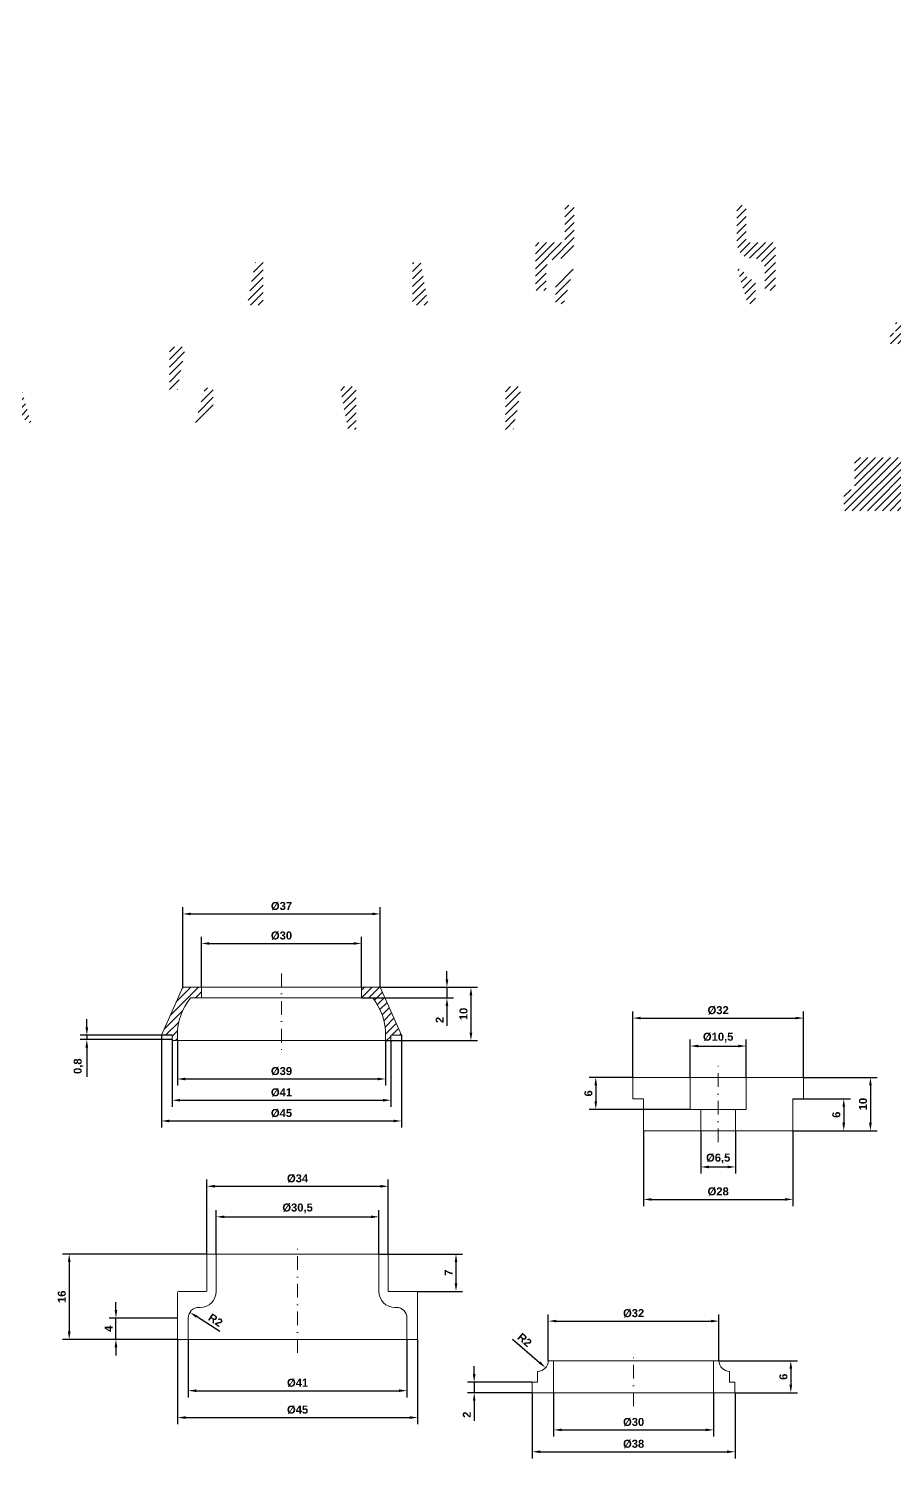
# Model space of a CAD drawing. Header units: millimetres. Extents: x 600 to 2314, y 309 to 897.
# Drawn here: x 799.3 to 961.6, y 598.6 to 866.7 of the extents above; entities that cross this region are included whole.
import ezdxf

# ---------------------------------------------------------------- set-up
doc = ezdxf.new("R2010")
doc.units = ezdxf.units.MM
doc.linetypes.add('TRAZO_Y_PUNTO', pattern=[25.4, 12.7, -6.35, 0, -6.35])
for name, color, linetype, lineweight in [('01_Contornos', 7, 'Continuous', 20), ('03_Ejes', 1, 'TRAZO_Y_PUNTO', 18), ('04_Cotas', 3, 'Continuous', 18), ('sombreado', 1, 'Continuous', 18)]:
    doc.layers.add(name, color=color, linetype=linetype, lineweight=lineweight)
doc.styles.add('EstiloCota', font='arialbd.ttf', dxfattribs={"height": 1.5})
doc.dimstyles.new('CotasUNE', dxfattribs={"dimtxt": 1.5, "dimasz": 1.5, "dimexe": 1.25, "dimexo": 0, "dimtad": 1, "dimtxsty": 'EstiloCota', "dimcen": 2.5, "dimclrd": 256, "dimclrt": 256, "dimadec": 0, "dimazin": 0, "dimtfac": 1, "dimtmove": 0, "dimatfit": 3, "dimfxl": 1, "dimarcsym": 0})
doc.dimstyles.new('diam) de CotasUNE', dxfattribs={"dimtxt": 1.5, "dimasz": 1.5, "dimexe": 1.25, "dimexo": 0, "dimtad": 1, "dimtxsty": 'EstiloCota', "dimcen": 2.5, "dimclrd": 256, "dimclrt": 256, "dimadec": 0, "dimazin": 0, "dimtfac": 1, "dimtmove": 0, "dimatfit": 3, "dimfxl": 1, "dimarcsym": 0})

# ---------------------------------------------------------------- blocks, each defined once
blk = doc.blocks.new('*D2')
at = {"layer": '04_Cotas', "color": 0, "lineweight": -2, "ltscale": 0.2, "transparency": 16777216}
for p, q in [((923.33, 670.04), (923.33, 677.17)), ((933.83, 670.04), (933.83, 677.17))]:
    blk.add_line(p, q, dxfattribs=at)
at = {"layer": '04_Cotas', "lineweight": -2, "ltscale": 0.2, "transparency": 16777216}
blk.add_line((924.83, 675.92), (932.33, 675.92), dxfattribs=at)
at = {"layer": '04_Cotas', "ltscale": 0.2, "transparency": 16777216}
for points in [[(924.83, 676.17), (924.83, 675.67), (923.33, 675.92)], [(932.33, 676.17), (932.33, 675.67), (933.83, 675.92)]]:
    blk.add_solid(points, dxfattribs=at)
at = {"layer": 'Defpoints', "color": 0, "ltscale": 0.2}
for p in [(933.83, 675.92), (923.33, 670.04), (933.83, 670.04)]:
    blk.add_point(p, dxfattribs=at)
at = {"layer": '04_Cotas', "ltscale": 0.2, "transparency": 16777216, "insert": (928.58, 677.5), "char_height": 1.5, "attachment_point": 5, "style": 'EstiloCota'}
blk.add_mtext('%%c10,5', dxfattribs=at)
blk = doc.blocks.new('*D3')
at = {"layer": '04_Cotas', "color": 0, "lineweight": -2, "ltscale": 0.2, "transparency": 16777216}
for p, q in [((912.58, 670.04), (912.58, 682.41)), ((944.58, 670.04), (944.58, 682.41))]:
    blk.add_line(p, q, dxfattribs=at)
at = {"layer": '04_Cotas', "lineweight": -2, "ltscale": 0.2, "transparency": 16777216}
blk.add_line((914.08, 681.16), (943.08, 681.16), dxfattribs=at)
at = {"layer": '04_Cotas', "ltscale": 0.2, "transparency": 16777216}
for points in [[(914.08, 681.41), (914.08, 680.91), (912.58, 681.16)], [(943.08, 681.41), (943.08, 680.91), (944.58, 681.16)]]:
    blk.add_solid(points, dxfattribs=at)
at = {"layer": 'Defpoints', "color": 0, "ltscale": 0.2}
for p in [(944.58, 681.16), (912.58, 670.04), (944.58, 670.04)]:
    blk.add_point(p, dxfattribs=at)
at = {"layer": '04_Cotas', "ltscale": 0.2, "transparency": 16777216, "insert": (928.58, 682.61), "char_height": 1.5, "attachment_point": 5, "style": 'EstiloCota'}
blk.add_mtext('%%c32', dxfattribs=at)
blk = doc.blocks.new('*D4')
at = {"layer": '04_Cotas', "color": 0, "lineweight": -2, "ltscale": 0.2, "transparency": 16777216}
for p, q in [((925.33, 660.04), (925.33, 652)), ((931.83, 660.04), (931.83, 652))]:
    blk.add_line(p, q, dxfattribs=at)
at = {"layer": '04_Cotas', "lineweight": -2, "ltscale": 0.2, "transparency": 16777216}
blk.add_line((926.83, 653.25), (930.33, 653.25), dxfattribs=at)
at = {"layer": '04_Cotas', "ltscale": 0.2, "transparency": 16777216}
for points in [[(926.83, 653.5), (926.83, 653), (925.33, 653.25)], [(930.33, 653.5), (930.33, 653), (931.83, 653.25)]]:
    blk.add_solid(points, dxfattribs=at)
at = {"layer": 'Defpoints', "color": 0, "ltscale": 0.2}
for p in [(925.33, 660.04), (931.83, 660.04), (931.83, 653.25)]:
    blk.add_point(p, dxfattribs=at)
at = {"layer": '04_Cotas', "ltscale": 0.2, "transparency": 16777216, "insert": (928.58, 654.83), "char_height": 1.5, "attachment_point": 5, "style": 'EstiloCota'}
blk.add_mtext('%%c6,5', dxfattribs=at)
blk = doc.blocks.new('*D5')
at = {"layer": '04_Cotas', "color": 0, "lineweight": -2, "ltscale": 0.2, "transparency": 16777216}
for p, q in [((914.58, 660.04), (914.58, 645.92)), ((942.58, 660.04), (942.58, 645.92))]:
    blk.add_line(p, q, dxfattribs=at)
at = {"layer": '04_Cotas', "lineweight": -2, "ltscale": 0.2, "transparency": 16777216}
blk.add_line((916.08, 647.17), (941.08, 647.17), dxfattribs=at)
at = {"layer": '04_Cotas', "ltscale": 0.2, "transparency": 16777216}
for points in [[(916.08, 647.42), (916.08, 646.92), (914.58, 647.17)], [(941.08, 647.42), (941.08, 646.92), (942.58, 647.17)]]:
    blk.add_solid(points, dxfattribs=at)
at = {"layer": 'Defpoints', "color": 0, "ltscale": 0.2}
for p in [(914.58, 660.04), (942.58, 660.04), (942.58, 647.17)]:
    blk.add_point(p, dxfattribs=at)
at = {"layer": '04_Cotas', "ltscale": 0.2, "transparency": 16777216, "insert": (928.58, 648.63), "char_height": 1.5, "attachment_point": 5, "style": 'EstiloCota'}
blk.add_mtext('%%c28', dxfattribs=at)
blk = doc.blocks.new('*D6')
at = {"layer": '04_Cotas', "color": 0, "lineweight": -2, "ltscale": 0.2, "transparency": 16777216}
for p, q in [((944.58, 670.04), (958.36, 670.04)), ((942.58, 660.04), (958.36, 660.04))]:
    blk.add_line(p, q, dxfattribs=at)
at = {"layer": '04_Cotas', "lineweight": -2, "ltscale": 0.2, "transparency": 16777216}
blk.add_line((957.11, 668.54), (957.11, 661.54), dxfattribs=at)
at = {"layer": '04_Cotas', "ltscale": 0.2, "transparency": 16777216}
for points in [[(956.86, 668.54), (957.36, 668.54), (957.11, 670.04)], [(956.86, 661.54), (957.36, 661.54), (957.11, 660.04)]]:
    blk.add_solid(points, dxfattribs=at)
at = {"layer": 'Defpoints', "color": 0, "ltscale": 0.2}
for p in [(944.58, 670.04), (942.58, 660.04), (957.11, 660.04)]:
    blk.add_point(p, dxfattribs=at)
at = {"layer": '04_Cotas', "ltscale": 0.2, "transparency": 16777216, "insert": (955.72, 665.04), "char_height": 1.5, "attachment_point": 5, "rotation": 90, "style": 'EstiloCota'}
blk.add_mtext('10', dxfattribs=at)
blk = doc.blocks.new('*D7')
at = {"layer": '04_Cotas', "color": 0, "lineweight": -2, "ltscale": 0.2, "transparency": 16777216}
for p, q in [((942.58, 666.04), (953.36, 666.04)), ((942.58, 660.04), (953.36, 660.04))]:
    blk.add_line(p, q, dxfattribs=at)
at = {"layer": '04_Cotas', "lineweight": -2, "ltscale": 0.2, "transparency": 16777216}
blk.add_line((952.11, 664.54), (952.11, 661.54), dxfattribs=at)
at = {"layer": '04_Cotas', "ltscale": 0.2, "transparency": 16777216}
for points in [[(951.86, 664.54), (952.36, 664.54), (952.11, 666.04)], [(951.86, 661.54), (952.36, 661.54), (952.11, 660.04)]]:
    blk.add_solid(points, dxfattribs=at)
at = {"layer": 'Defpoints', "color": 0, "ltscale": 0.2}
for p in [(942.58, 666.04), (942.58, 660.04), (952.11, 660.04)]:
    blk.add_point(p, dxfattribs=at)
at = {"layer": '04_Cotas', "ltscale": 0.2, "transparency": 16777216, "insert": (950.72, 663.04), "char_height": 1.5, "attachment_point": 5, "rotation": 90, "style": 'EstiloCota'}
blk.add_mtext('6', dxfattribs=at)
blk = doc.blocks.new('*D8')
at = {"layer": '04_Cotas', "color": 0, "lineweight": -2, "ltscale": 0.2, "transparency": 16777216}
for p, q in [((912.58, 670.04), (904.39, 670.04)), ((923.33, 664.04), (904.39, 664.04))]:
    blk.add_line(p, q, dxfattribs=at)
at = {"layer": '04_Cotas', "lineweight": -2, "ltscale": 0.2, "transparency": 16777216}
blk.add_line((905.64, 668.54), (905.64, 665.54), dxfattribs=at)
at = {"layer": '04_Cotas', "ltscale": 0.2, "transparency": 16777216}
for points in [[(905.39, 668.54), (905.89, 668.54), (905.64, 670.04)], [(905.39, 665.54), (905.89, 665.54), (905.64, 664.04)]]:
    blk.add_solid(points, dxfattribs=at)
at = {"layer": 'Defpoints', "color": 0, "ltscale": 0.2}
for p in [(912.58, 670.04), (905.64, 664.04), (923.33, 664.04)]:
    blk.add_point(p, dxfattribs=at)
at = {"layer": '04_Cotas', "ltscale": 0.2, "transparency": 16777216, "insert": (904.25, 667.04), "char_height": 1.5, "attachment_point": 5, "rotation": 90, "style": 'EstiloCota'}
blk.add_mtext('6', dxfattribs=at)
blk = doc.blocks.new('*D9')
at = {"layer": '04_Cotas', "color": 0, "lineweight": -2, "ltscale": 0.2, "transparency": 16777216}
for p, q in [((893.73, 610.92), (893.73, 598.61)), ((931.73, 610.92), (931.73, 598.61))]:
    blk.add_line(p, q, dxfattribs=at)
at = {"layer": '04_Cotas', "lineweight": -2, "ltscale": 0.2, "transparency": 16777216}
blk.add_line((895.23, 599.86), (930.23, 599.86), dxfattribs=at)
at = {"layer": '04_Cotas', "ltscale": 0.2, "transparency": 16777216}
for points in [[(895.23, 600.11), (895.23, 599.61), (893.73, 599.86)], [(930.23, 600.11), (930.23, 599.61), (931.73, 599.86)]]:
    blk.add_solid(points, dxfattribs=at)
at = {"layer": 'Defpoints', "color": 0, "ltscale": 0.2}
for p in [(893.73, 610.92), (931.73, 610.92), (931.73, 599.86)]:
    blk.add_point(p, dxfattribs=at)
at = {"layer": '04_Cotas', "ltscale": 0.2, "transparency": 16777216, "insert": (912.73, 601.32), "char_height": 1.5, "attachment_point": 5, "style": 'EstiloCota'}
blk.add_mtext('%%c38', dxfattribs=at)
blk = doc.blocks.new('*D10')
at = {"layer": '04_Cotas', "color": 0, "lineweight": -2, "ltscale": 0.2, "transparency": 16777216}
for p, q in [((897.73, 610.92), (897.73, 602.71)), ((927.73, 610.92), (927.73, 602.71))]:
    blk.add_line(p, q, dxfattribs=at)
at = {"layer": '04_Cotas', "lineweight": -2, "ltscale": 0.2, "transparency": 16777216}
blk.add_line((899.23, 603.96), (926.23, 603.96), dxfattribs=at)
at = {"layer": '04_Cotas', "ltscale": 0.2, "transparency": 16777216}
for points in [[(899.23, 604.21), (899.23, 603.71), (897.73, 603.96)], [(926.23, 604.21), (926.23, 603.71), (927.73, 603.96)]]:
    blk.add_solid(points, dxfattribs=at)
at = {"layer": 'Defpoints', "color": 0, "ltscale": 0.2}
for p in [(897.73, 610.92), (927.73, 610.92), (927.73, 603.96)]:
    blk.add_point(p, dxfattribs=at)
at = {"layer": '04_Cotas', "ltscale": 0.2, "transparency": 16777216, "insert": (912.73, 605.41), "char_height": 1.5, "attachment_point": 5, "style": 'EstiloCota'}
blk.add_mtext('%%c30', dxfattribs=at)
blk = doc.blocks.new('*D11')
at = {"layer": '04_Cotas', "color": 0, "lineweight": -2, "ltscale": 0.2, "transparency": 16777216}
for p, q in [((896.73, 616.92), (896.73, 625.6)), ((928.73, 616.92), (928.73, 625.6))]:
    blk.add_line(p, q, dxfattribs=at)
at = {"layer": '04_Cotas', "lineweight": -2, "ltscale": 0.2, "transparency": 16777216}
blk.add_line((898.23, 624.35), (927.23, 624.35), dxfattribs=at)
at = {"layer": '04_Cotas', "ltscale": 0.2, "transparency": 16777216}
for points in [[(898.23, 624.6), (898.23, 624.1), (896.73, 624.35)], [(927.23, 624.6), (927.23, 624.1), (928.73, 624.35)]]:
    blk.add_solid(points, dxfattribs=at)
at = {"layer": 'Defpoints', "color": 0, "ltscale": 0.2}
for p in [(928.73, 624.35), (896.73, 616.92), (928.73, 616.92)]:
    blk.add_point(p, dxfattribs=at)
at = {"layer": '04_Cotas', "ltscale": 0.2, "transparency": 16777216, "insert": (912.73, 625.81), "char_height": 1.5, "attachment_point": 5, "style": 'EstiloCota'}
blk.add_mtext('%%c32', dxfattribs=at)
blk = doc.blocks.new('*D12')
at = {"layer": '04_Cotas', "color": 0, "lineweight": -2, "ltscale": 0.2, "transparency": 16777216}
for p, q in [((928.73, 616.92), (943.44, 616.92)), ((931.73, 610.92), (943.44, 610.92))]:
    blk.add_line(p, q, dxfattribs=at)
at = {"layer": '04_Cotas', "lineweight": -2, "ltscale": 0.2, "transparency": 16777216}
blk.add_line((942.19, 615.42), (942.19, 612.42), dxfattribs=at)
at = {"layer": '04_Cotas', "ltscale": 0.2, "transparency": 16777216}
for points in [[(941.94, 615.42), (942.44, 615.42), (942.19, 616.92)], [(941.94, 612.42), (942.44, 612.42), (942.19, 610.92)]]:
    blk.add_solid(points, dxfattribs=at)
at = {"layer": 'Defpoints', "color": 0, "ltscale": 0.2}
for p in [(928.73, 616.92), (931.73, 610.92), (942.19, 610.92)]:
    blk.add_point(p, dxfattribs=at)
at = {"layer": '04_Cotas', "ltscale": 0.2, "transparency": 16777216, "insert": (940.8, 613.92), "char_height": 1.5, "attachment_point": 5, "rotation": 90, "style": 'EstiloCota'}
blk.add_mtext('6', dxfattribs=at)
blk = doc.blocks.new('*D13')
at = {"layer": '04_Cotas', "lineweight": -2, "ltscale": 0.2, "transparency": 16777216}
for p, q in [((882.85, 614.42), (882.85, 615.92)), ((882.85, 612.92), (882.85, 610.92)), ((882.85, 609.42), (882.85, 605.67))]:
    blk.add_line(p, q, dxfattribs=at)
at = {"layer": '04_Cotas', "color": 0, "lineweight": -2, "ltscale": 0.2, "transparency": 16777216}
for p, q in [((893.73, 612.92), (881.6, 612.92)), ((893.73, 610.92), (881.6, 610.92))]:
    blk.add_line(p, q, dxfattribs=at)
at = {"layer": '04_Cotas', "ltscale": 0.2, "transparency": 16777216}
for points in [[(882.6, 614.42), (883.1, 614.42), (882.85, 612.92)], [(882.6, 609.42), (883.1, 609.42), (882.85, 610.92)]]:
    blk.add_solid(points, dxfattribs=at)
at = {"layer": 'Defpoints', "color": 0, "ltscale": 0.2}
for p in [(893.73, 612.92), (882.85, 610.92), (893.73, 610.92)]:
    blk.add_point(p, dxfattribs=at)
at = {"layer": '04_Cotas', "ltscale": 0.2, "transparency": 16777216, "insert": (881.47, 606.8), "char_height": 1.5, "attachment_point": 5, "rotation": 90, "style": 'EstiloCota'}
blk.add_mtext('2', dxfattribs=at)
blk = doc.blocks.new('*D14')
at = {"layer": '04_Cotas', "lineweight": -2, "ltscale": 0.2, "transparency": 16777216}
blk.add_line((890.03, 620.99), (895.1, 616.6), dxfattribs=at)
at = {"layer": '04_Cotas', "ltscale": 0.2, "transparency": 16777216}
blk.add_solid([(895.27, 616.79), (894.94, 616.41), (896.24, 615.62)], dxfattribs=at)
at = {"layer": 'Defpoints', "color": 0, "ltscale": 0.2}
for p in [(894.73, 616.92), (896.24, 615.62)]:
    blk.add_point(p, dxfattribs=at)
at = {"layer": '04_Cotas', "ltscale": 0.2, "transparency": 16777216, "insert": (892.32, 620.83), "char_height": 1.5, "attachment_point": 5, "rotation": 319.1125, "style": 'EstiloCota'}
blk.add_mtext('R2', dxfattribs=at)
blk = doc.blocks.new('*D15')
at = {"layer": '04_Cotas', "color": 0, "lineweight": -2, "ltscale": 0.2, "transparency": 16777216}
for p, q in [((828.24, 686.93), (828.24, 701.94)), ((865.24, 686.93), (865.24, 701.94))]:
    blk.add_line(p, q, dxfattribs=at)
at = {"layer": '04_Cotas', "lineweight": -2, "ltscale": 0.2, "transparency": 16777216}
blk.add_line((829.74, 700.69), (863.74, 700.69), dxfattribs=at)
at = {"layer": '04_Cotas', "ltscale": 0.2, "transparency": 16777216}
for points in [[(829.74, 700.94), (829.74, 700.44), (828.24, 700.69)], [(863.74, 700.94), (863.74, 700.44), (865.24, 700.69)]]:
    blk.add_solid(points, dxfattribs=at)
at = {"layer": 'Defpoints', "color": 0, "ltscale": 0.2}
for p in [(865.24, 700.69), (828.24, 686.93), (865.24, 686.93)]:
    blk.add_point(p, dxfattribs=at)
at = {"layer": '04_Cotas', "ltscale": 0.2, "transparency": 16777216, "insert": (846.74, 702.14), "char_height": 1.5, "attachment_point": 5, "style": 'EstiloCota'}
blk.add_mtext('%%c37', dxfattribs=at)
blk = doc.blocks.new('*D16')
at = {"layer": '04_Cotas', "color": 0, "lineweight": -2, "ltscale": 0.2, "transparency": 16777216}
for p, q in [((831.74, 686.93), (831.74, 696.4)), ((861.74, 686.93), (861.74, 696.4))]:
    blk.add_line(p, q, dxfattribs=at)
at = {"layer": '04_Cotas', "lineweight": -2, "ltscale": 0.2, "transparency": 16777216}
blk.add_line((833.24, 695.15), (860.24, 695.15), dxfattribs=at)
at = {"layer": '04_Cotas', "ltscale": 0.2, "transparency": 16777216}
for points in [[(833.24, 695.4), (833.24, 694.9), (831.74, 695.15)], [(860.24, 695.4), (860.24, 694.9), (861.74, 695.15)]]:
    blk.add_solid(points, dxfattribs=at)
at = {"layer": 'Defpoints', "color": 0, "ltscale": 0.2}
for p in [(861.74, 695.15), (831.74, 686.93), (861.74, 686.93)]:
    blk.add_point(p, dxfattribs=at)
at = {"layer": '04_Cotas', "ltscale": 0.2, "transparency": 16777216, "insert": (846.74, 696.61), "char_height": 1.5, "attachment_point": 5, "style": 'EstiloCota'}
blk.add_mtext('%%c30', dxfattribs=at)
blk = doc.blocks.new('*D17')
at = {"layer": '04_Cotas', "color": 0, "lineweight": -2, "ltscale": 0.2, "transparency": 16777216}
for p, q in [((824.24, 677.93), (824.24, 660.62)), ((869.24, 677.93), (869.24, 660.62))]:
    blk.add_line(p, q, dxfattribs=at)
at = {"layer": '04_Cotas', "lineweight": -2, "ltscale": 0.2, "transparency": 16777216}
blk.add_line((825.74, 661.87), (867.74, 661.87), dxfattribs=at)
at = {"layer": '04_Cotas', "ltscale": 0.2, "transparency": 16777216}
for points in [[(825.74, 662.12), (825.74, 661.62), (824.24, 661.87)], [(867.74, 662.12), (867.74, 661.62), (869.24, 661.87)]]:
    blk.add_solid(points, dxfattribs=at)
at = {"layer": 'Defpoints', "color": 0, "ltscale": 0.2}
for p in [(824.24, 677.93), (869.24, 677.93), (869.24, 661.87)]:
    blk.add_point(p, dxfattribs=at)
at = {"layer": '04_Cotas', "ltscale": 0.2, "transparency": 16777216, "insert": (846.74, 663.33), "char_height": 1.5, "attachment_point": 5, "style": 'EstiloCota'}
blk.add_mtext('%%c45', dxfattribs=at)
blk = doc.blocks.new('*D18')
at = {"layer": '04_Cotas', "color": 0, "lineweight": -2, "ltscale": 0.2, "transparency": 16777216}
for p, q in [((826.24, 677.13), (826.24, 664.51)), ((867.24, 676.93), (867.24, 664.51))]:
    blk.add_line(p, q, dxfattribs=at)
at = {"layer": '04_Cotas', "lineweight": -2, "ltscale": 0.2, "transparency": 16777216}
blk.add_line((827.74, 665.76), (865.74, 665.76), dxfattribs=at)
at = {"layer": '04_Cotas', "ltscale": 0.2, "transparency": 16777216}
for points in [[(827.74, 666.01), (827.74, 665.51), (826.24, 665.76)], [(865.74, 666.01), (865.74, 665.51), (867.24, 665.76)]]:
    blk.add_solid(points, dxfattribs=at)
at = {"layer": 'Defpoints', "color": 0, "ltscale": 0.2}
for p in [(826.24, 677.13), (867.24, 676.93), (867.24, 665.76)]:
    blk.add_point(p, dxfattribs=at)
at = {"layer": '04_Cotas', "ltscale": 0.2, "transparency": 16777216, "insert": (846.74, 667.21), "char_height": 1.5, "attachment_point": 5, "style": 'EstiloCota'}
blk.add_mtext('%%c41', dxfattribs=at)
blk = doc.blocks.new('*D19')
at = {"layer": '04_Cotas', "color": 0, "lineweight": -2, "ltscale": 0.2, "transparency": 16777216}
for p, q in [((827.24, 676.93), (827.24, 668.49)), ((866.24, 676.93), (866.24, 668.49))]:
    blk.add_line(p, q, dxfattribs=at)
at = {"layer": '04_Cotas', "lineweight": -2, "ltscale": 0.2, "transparency": 16777216}
blk.add_line((828.74, 669.74), (864.74, 669.74), dxfattribs=at)
at = {"layer": '04_Cotas', "ltscale": 0.2, "transparency": 16777216}
for points in [[(828.74, 669.99), (828.74, 669.49), (827.24, 669.74)], [(864.74, 669.99), (864.74, 669.49), (866.24, 669.74)]]:
    blk.add_solid(points, dxfattribs=at)
at = {"layer": 'Defpoints', "color": 0, "ltscale": 0.2}
for p in [(827.24, 676.93), (866.24, 676.93), (866.24, 669.74)]:
    blk.add_point(p, dxfattribs=at)
at = {"layer": '04_Cotas', "ltscale": 0.2, "transparency": 16777216, "insert": (846.74, 671.19), "char_height": 1.5, "attachment_point": 5, "style": 'EstiloCota'}
blk.add_mtext('%%c39', dxfattribs=at)
blk = doc.blocks.new('*D20')
at = {"layer": '04_Cotas', "color": 0, "lineweight": -2, "ltscale": 0.2, "transparency": 16777216}
for p, q in [((865.24, 686.93), (883.49, 686.93)), ((866.24, 676.93), (883.49, 676.93))]:
    blk.add_line(p, q, dxfattribs=at)
at = {"layer": '04_Cotas', "lineweight": -2, "ltscale": 0.2, "transparency": 16777216}
blk.add_line((882.24, 685.43), (882.24, 678.43), dxfattribs=at)
at = {"layer": '04_Cotas', "ltscale": 0.2, "transparency": 16777216}
for points in [[(881.99, 685.43), (882.49, 685.43), (882.24, 686.93)], [(881.99, 678.43), (882.49, 678.43), (882.24, 676.93)]]:
    blk.add_solid(points, dxfattribs=at)
at = {"layer": 'Defpoints', "color": 0, "ltscale": 0.2}
for p in [(865.24, 686.93), (866.24, 676.93), (882.24, 676.93)]:
    blk.add_point(p, dxfattribs=at)
at = {"layer": '04_Cotas', "ltscale": 0.2, "transparency": 16777216, "insert": (880.85, 681.93), "char_height": 1.5, "attachment_point": 5, "rotation": 90, "style": 'EstiloCota'}
blk.add_mtext('10', dxfattribs=at)
blk = doc.blocks.new('*D21')
at = {"layer": '04_Cotas', "lineweight": -2, "ltscale": 0.2, "transparency": 16777216}
for p, q in [((877.74, 688.43), (877.74, 689.93)), ((877.74, 686.93), (877.74, 684.93)), ((877.74, 683.43), (877.74, 679.68))]:
    blk.add_line(p, q, dxfattribs=at)
at = {"layer": '04_Cotas', "color": 0, "lineweight": -2, "ltscale": 0.2, "transparency": 16777216}
for p, q in [((865.24, 686.93), (878.99, 686.93)), ((861.74, 684.93), (878.99, 684.93))]:
    blk.add_line(p, q, dxfattribs=at)
at = {"layer": '04_Cotas', "ltscale": 0.2, "transparency": 16777216}
for points in [[(877.49, 688.43), (877.99, 688.43), (877.74, 686.93)], [(877.49, 683.43), (877.99, 683.43), (877.74, 684.93)]]:
    blk.add_solid(points, dxfattribs=at)
at = {"layer": 'Defpoints', "color": 0, "ltscale": 0.2}
for p in [(865.24, 686.93), (861.74, 684.93), (877.74, 684.93)]:
    blk.add_point(p, dxfattribs=at)
at = {"layer": '04_Cotas', "ltscale": 0.2, "transparency": 16777216, "insert": (876.37, 680.81), "char_height": 1.5, "attachment_point": 5, "rotation": 90, "style": 'EstiloCota'}
blk.add_mtext('2', dxfattribs=at)
blk = doc.blocks.new('*D22')
at = {"layer": '04_Cotas', "lineweight": -2, "ltscale": 0.2, "transparency": 16777216}
for p, q in [((810.25, 679.43), (810.25, 680.93)), ((810.25, 677.93), (810.25, 677.13)), ((810.25, 675.63), (810.25, 670.15))]:
    blk.add_line(p, q, dxfattribs=at)
at = {"layer": '04_Cotas', "color": 0, "lineweight": -2, "ltscale": 0.2, "transparency": 16777216}
for p, q in [((826.24, 677.93), (809, 677.93)), ((826.24, 677.13), (809, 677.13))]:
    blk.add_line(p, q, dxfattribs=at)
at = {"layer": '04_Cotas', "ltscale": 0.2, "transparency": 16777216}
for points in [[(810, 679.43), (810.5, 679.43), (810.25, 677.93)], [(810, 675.63), (810.5, 675.63), (810.25, 677.13)]]:
    blk.add_solid(points, dxfattribs=at)
at = {"layer": 'Defpoints', "color": 0, "ltscale": 0.2}
for p in [(810.25, 677.13), (826.24, 677.93), (826.24, 677.13)]:
    blk.add_point(p, dxfattribs=at)
at = {"layer": '04_Cotas', "ltscale": 0.2, "transparency": 16777216, "insert": (808.7, 672.14), "char_height": 1.5, "attachment_point": 5, "rotation": 90, "style": 'EstiloCota'}
blk.add_mtext('0,8', dxfattribs=at)
blk = doc.blocks.new('*D35')
at = {"layer": '04_Cotas', "color": 0, "lineweight": -2, "ltscale": 0.2, "transparency": 16777216}
for p, q in [((827.25, 620.92), (827.25, 605.02)), ((872.25, 620.92), (872.25, 605.02))]:
    blk.add_line(p, q, dxfattribs=at)
at = {"layer": '04_Cotas', "lineweight": -2, "ltscale": 0.2, "transparency": 16777216}
blk.add_line((828.75, 606.27), (870.75, 606.27), dxfattribs=at)
at = {"layer": '04_Cotas', "ltscale": 0.2, "transparency": 16777216}
for points in [[(828.75, 606.52), (828.75, 606.02), (827.25, 606.27)], [(870.75, 606.52), (870.75, 606.02), (872.25, 606.27)]]:
    blk.add_solid(points, dxfattribs=at)
at = {"layer": 'Defpoints', "color": 0, "ltscale": 0.2}
for p in [(827.25, 620.92), (872.25, 620.92), (872.25, 606.27)]:
    blk.add_point(p, dxfattribs=at)
at = {"layer": '04_Cotas', "ltscale": 0.2, "transparency": 16777216, "insert": (849.75, 607.72), "char_height": 1.5, "attachment_point": 5, "style": 'EstiloCota'}
blk.add_mtext('%%c45', dxfattribs=at)
blk = doc.blocks.new('*D36')
at = {"layer": '04_Cotas', "color": 0, "lineweight": -2, "ltscale": 0.2, "transparency": 16777216}
for p, q in [((829.25, 620.92), (829.25, 610.06)), ((870.25, 620.92), (870.25, 610.06))]:
    blk.add_line(p, q, dxfattribs=at)
at = {"layer": '04_Cotas', "lineweight": -2, "ltscale": 0.2, "transparency": 16777216}
blk.add_line((830.75, 611.31), (868.75, 611.31), dxfattribs=at)
at = {"layer": '04_Cotas', "ltscale": 0.2, "transparency": 16777216}
for points in [[(830.75, 611.56), (830.75, 611.06), (829.25, 611.31)], [(868.75, 611.56), (868.75, 611.06), (870.25, 611.31)]]:
    blk.add_solid(points, dxfattribs=at)
at = {"layer": 'Defpoints', "color": 0, "ltscale": 0.2}
for p in [(829.25, 620.92), (870.25, 620.92), (870.25, 611.31)]:
    blk.add_point(p, dxfattribs=at)
at = {"layer": '04_Cotas', "ltscale": 0.2, "transparency": 16777216, "insert": (849.75, 612.76), "char_height": 1.5, "attachment_point": 5, "style": 'EstiloCota'}
blk.add_mtext('%%c41', dxfattribs=at)
blk = doc.blocks.new('*D37')
at = {"layer": '04_Cotas', "color": 0, "lineweight": -2, "ltscale": 0.2, "transparency": 16777216}
for p, q in [((832.75, 636.92), (832.75, 650.88)), ((866.75, 636.92), (866.75, 650.88))]:
    blk.add_line(p, q, dxfattribs=at)
at = {"layer": '04_Cotas', "lineweight": -2, "ltscale": 0.2, "transparency": 16777216}
blk.add_line((834.25, 649.63), (865.25, 649.63), dxfattribs=at)
at = {"layer": '04_Cotas', "ltscale": 0.2, "transparency": 16777216}
for points in [[(834.25, 649.88), (834.25, 649.38), (832.75, 649.63)], [(865.25, 649.88), (865.25, 649.38), (866.75, 649.63)]]:
    blk.add_solid(points, dxfattribs=at)
at = {"layer": 'Defpoints', "color": 0, "ltscale": 0.2}
for p in [(866.75, 649.63), (832.75, 636.92), (866.75, 636.92)]:
    blk.add_point(p, dxfattribs=at)
at = {"layer": '04_Cotas', "ltscale": 0.2, "transparency": 16777216, "insert": (849.75, 651.08), "char_height": 1.5, "attachment_point": 5, "style": 'EstiloCota'}
blk.add_mtext('%%c34', dxfattribs=at)
blk = doc.blocks.new('*D38')
at = {"layer": '04_Cotas', "color": 0, "lineweight": -2, "ltscale": 0.2, "transparency": 16777216}
for p, q in [((834.5, 636.92), (834.5, 645.15)), ((865, 636.92), (865, 645.15))]:
    blk.add_line(p, q, dxfattribs=at)
at = {"layer": '04_Cotas', "lineweight": -2, "ltscale": 0.2, "transparency": 16777216}
blk.add_line((836, 643.9), (863.5, 643.9), dxfattribs=at)
at = {"layer": '04_Cotas', "ltscale": 0.2, "transparency": 16777216}
for points in [[(836, 644.15), (836, 643.65), (834.5, 643.9)], [(863.5, 644.15), (863.5, 643.65), (865, 643.9)]]:
    blk.add_solid(points, dxfattribs=at)
at = {"layer": 'Defpoints', "color": 0, "ltscale": 0.2}
for p in [(865, 643.9), (834.5, 636.92), (865, 636.92)]:
    blk.add_point(p, dxfattribs=at)
at = {"layer": '04_Cotas', "ltscale": 0.2, "transparency": 16777216, "insert": (849.75, 645.48), "char_height": 1.5, "attachment_point": 5, "style": 'EstiloCota'}
blk.add_mtext('%%c30,5', dxfattribs=at)
blk = doc.blocks.new('*D39')
at = {"layer": '04_Cotas', "color": 0, "lineweight": -2, "ltscale": 0.2, "transparency": 16777216}
for p, q in [((832.75, 636.92), (805.7, 636.92)), ((827.25, 620.92), (805.7, 620.92))]:
    blk.add_line(p, q, dxfattribs=at)
at = {"layer": '04_Cotas', "lineweight": -2, "ltscale": 0.2, "transparency": 16777216}
blk.add_line((806.95, 635.42), (806.95, 622.42), dxfattribs=at)
at = {"layer": '04_Cotas', "ltscale": 0.2, "transparency": 16777216}
for points in [[(806.7, 635.42), (807.2, 635.42), (806.95, 636.92)], [(806.7, 622.42), (807.2, 622.42), (806.95, 620.92)]]:
    blk.add_solid(points, dxfattribs=at)
at = {"layer": 'Defpoints', "color": 0, "ltscale": 0.2}
for p in [(832.75, 636.92), (806.95, 620.92), (827.25, 620.92)]:
    blk.add_point(p, dxfattribs=at)
at = {"layer": '04_Cotas', "ltscale": 0.2, "transparency": 16777216, "insert": (805.56, 628.92), "char_height": 1.5, "attachment_point": 5, "rotation": 90, "style": 'EstiloCota'}
blk.add_mtext('16', dxfattribs=at)
blk = doc.blocks.new('*D40')
at = {"layer": '04_Cotas', "lineweight": -2, "ltscale": 0.2, "transparency": 16777216}
blk.add_line((835.17, 622.38), (830.83, 625.19), dxfattribs=at)
at = {"layer": '04_Cotas', "ltscale": 0.2, "transparency": 16777216}
blk.add_solid([(830.96, 625.4), (830.69, 624.98), (829.57, 626)], dxfattribs=at)
at = {"layer": 'Defpoints', "color": 0, "ltscale": 0.2}
for p in [(829.57, 626), (831.25, 624.92)]:
    blk.add_point(p, dxfattribs=at)
at = {"layer": '04_Cotas', "ltscale": 0.2, "transparency": 16777216, "insert": (834.38, 624.54), "char_height": 1.5, "attachment_point": 5, "rotation": 327.1043, "style": 'EstiloCota'}
blk.add_mtext('R2', dxfattribs=at)
blk = doc.blocks.new('*D41')
at = {"layer": '04_Cotas', "lineweight": -2, "ltscale": 0.2, "transparency": 16777216}
for p, q in [((815.71, 626.42), (815.71, 627.92)), ((815.71, 620.92), (815.71, 624.92)), ((815.71, 619.42), (815.71, 617.92))]:
    blk.add_line(p, q, dxfattribs=at)
at = {"layer": '04_Cotas', "color": 0, "lineweight": -2, "ltscale": 0.2, "transparency": 16777216}
for p, q in [((827.25, 624.92), (814.46, 624.92)), ((827.25, 620.92), (814.46, 620.92))]:
    blk.add_line(p, q, dxfattribs=at)
at = {"layer": '04_Cotas', "ltscale": 0.2, "transparency": 16777216}
for points in [[(815.46, 626.42), (815.96, 626.42), (815.71, 624.92)], [(815.46, 619.42), (815.96, 619.42), (815.71, 620.92)]]:
    blk.add_solid(points, dxfattribs=at)
at = {"layer": 'Defpoints', "color": 0, "ltscale": 0.2}
for p in [(815.71, 624.92), (827.25, 624.92), (827.25, 620.92)]:
    blk.add_point(p, dxfattribs=at)
at = {"layer": '04_Cotas', "ltscale": 0.2, "transparency": 16777216, "insert": (814.34, 622.92), "char_height": 1.5, "attachment_point": 5, "rotation": 90, "style": 'EstiloCota'}
blk.add_mtext('4', dxfattribs=at)
blk = doc.blocks.new('*D42')
at = {"layer": '04_Cotas', "color": 0, "lineweight": -2, "ltscale": 0.2, "transparency": 16777216}
for p, q in [((865, 636.92), (880.69, 636.92)), ((872.25, 629.92), (880.69, 629.92))]:
    blk.add_line(p, q, dxfattribs=at)
at = {"layer": '04_Cotas', "lineweight": -2, "ltscale": 0.2, "transparency": 16777216}
blk.add_line((879.44, 635.42), (879.44, 631.42), dxfattribs=at)
at = {"layer": '04_Cotas', "ltscale": 0.2, "transparency": 16777216}
for points in [[(879.19, 635.42), (879.69, 635.42), (879.44, 636.92)], [(879.19, 631.42), (879.69, 631.42), (879.44, 629.92)]]:
    blk.add_solid(points, dxfattribs=at)
at = {"layer": 'Defpoints', "color": 0, "ltscale": 0.2}
for p in [(865, 636.92), (872.25, 629.92), (879.44, 629.92)]:
    blk.add_point(p, dxfattribs=at)
at = {"layer": '04_Cotas', "ltscale": 0.2, "transparency": 16777216, "insert": (878.07, 633.42), "char_height": 1.5, "attachment_point": 5, "rotation": 90, "style": 'EstiloCota'}
blk.add_mtext('7', dxfattribs=at)

msp = doc.modelspace()

# ---------------------------------------------------------------- hatches: boundary and pattern name
at = {"layer": 'sombreado', "ltscale": 0.2}
h = msp.add_hatch(dxfattribs=at)
h.set_pattern_fill('_USER', color=256, angle=45, pattern_type=0)
h.set_pattern_definition([(45, (67.0809, 196.6124), (-0.7071068, 0.7071068), [])])
h.paths.add_polyline_path([(990.409, 866.655), (979.659, 866.655), (979.659, 862.655), (981.659, 862.655), (981.659, 856.655), (992.409, 856.655), (992.409, 860.655), (990.409, 860.655)])
h.paths.add_polyline_path([(1009.659, 862.655), (1011.659, 862.655), (1011.659, 866.655), (1000.909, 866.655), (1000.909, 860.655), (998.909, 860.655), (998.909, 856.655), (1009.659, 856.655)])
h.paths.add_polyline_path([(964.806, 813.537), (963.806, 813.537, -0.4142136), (961.806, 811.537), (961.806, 809.537), (960.806, 809.537), (960.806, 807.537), (964.806, 807.537)])
h.paths.add_polyline_path([(997.806, 811.537, -0.4142136), (995.806, 813.537), (994.806, 813.537), (994.806, 807.537), (998.806, 807.537), (998.806, 809.537), (997.806, 809.537)])
h.paths.add_polyline_path([(901.579, 826.531), (901.579, 833.531), (899.829, 833.531), (899.829, 827.031), (899.829, 826.531), (894.329, 826.531), (894.329, 821.531), (894.329, 817.531), (896.329, 817.531), (896.329, 821.531, -0.4142136), (898.329, 823.531), (898.579, 823.531, 0.4142136)])
h.paths.add_polyline_path([(939.329, 826.531), (933.829, 826.531), (933.829, 827.031), (933.829, 833.531), (932.079, 833.531), (932.079, 826.531, 0.4142136), (935.079, 823.531), (935.329, 823.531, -0.4142136), (937.329, 821.531), (937.329, 817.531), (939.329, 817.531), (939.329, 821.531)])
h.paths.add_polyline_path([(1029.704, 827.877), (1028.204, 827.877), (1028.204, 823.877), (1028.954, 823.877), (1028.954, 823.314, -0.3419987), (1030.454, 821.377), (1031.579, 821.377)])
h.paths.add_polyline_path([(1065.704, 827.877), (1064.204, 827.877), (1062.329, 821.377), (1063.454, 821.377, -0.3419987), (1064.954, 823.314), (1064.954, 823.877), (1065.704, 823.877)])
h.paths.add_polyline_path([(1092.485, 828.121), (1089.485, 828.121), (1090.985, 820.121), (1092.485, 820.121)])
h.paths.add_polyline_path([(1123.485, 828.121), (1120.485, 828.121), (1120.485, 820.121), (1121.985, 820.121)])
h = msp.add_hatch(dxfattribs=at)
h.set_pattern_fill('_USER', color=256, angle=45, pattern_type=0)
h.set_pattern_definition([(45, (-227.6725, 175.4833), (-0.7071068, 0.7071068), [])])
h.paths.add_polyline_path([(695.655, 845.526), (684.905, 845.526), (684.905, 841.526), (686.905, 841.526), (686.905, 835.526), (697.655, 835.526), (697.655, 839.526), (695.655, 839.526)])
h.paths.add_polyline_path([(714.905, 841.526), (716.905, 841.526), (716.905, 845.526), (706.155, 845.526), (706.155, 839.526), (704.155, 839.526), (704.155, 835.526), (714.905, 835.526)])
h.paths.add_polyline_path([(670.053, 792.408), (669.053, 792.408, -0.4142136), (667.053, 790.408), (667.053, 788.408), (666.053, 788.408), (666.053, 786.408), (670.053, 786.408)])
h.paths.add_polyline_path([(703.053, 790.408, -0.4142136), (701.053, 792.408), (700.053, 792.408), (700.053, 786.408), (704.053, 786.408), (704.053, 788.408), (703.053, 788.408)])
h.paths.add_polyline_path([(606.826, 805.402), (606.826, 812.402), (605.076, 812.402), (605.076, 805.902), (605.076, 805.402), (599.576, 805.402), (599.576, 800.402), (599.576, 796.402), (601.576, 796.402), (601.576, 800.402, -0.4142136), (603.576, 802.402), (603.826, 802.402, 0.4142136)])
h.paths.add_polyline_path([(644.576, 805.402), (639.076, 805.402), (639.076, 805.902), (639.076, 812.402), (637.326, 812.402), (637.326, 805.402, 0.4142136), (640.326, 802.402), (640.576, 802.402, -0.4142136), (642.576, 800.402), (642.576, 796.402), (644.576, 796.402), (644.576, 800.402)])
h.paths.add_polyline_path([(734.951, 806.748), (733.451, 806.748), (733.451, 802.748), (734.201, 802.748), (734.201, 802.184, -0.3419987), (735.701, 800.248), (736.826, 800.248)])
h.paths.add_polyline_path([(770.951, 806.748), (769.451, 806.748), (767.576, 800.248), (768.701, 800.248, -0.3419987), (770.201, 802.184), (770.201, 802.748), (770.951, 802.748)])
h.paths.add_polyline_path([(797.731, 806.991), (794.731, 806.991), (796.231, 798.991), (797.731, 798.991)])
h.paths.add_polyline_path([(828.731, 806.991), (825.731, 806.991), (825.731, 798.991), (827.231, 798.991)])
h = msp.add_hatch(dxfattribs=at)
h.set_pattern_fill('_USER', color=256, angle=45, pattern_type=0)
h.set_pattern_definition([(45, (-164.6953, 168.021), (-0.7071068, 0.7071068), [])])
h.paths.add_polyline_path([(758.632, 838.064), (747.882, 838.064), (747.882, 834.064), (749.882, 834.064), (749.882, 828.064), (760.632, 828.064), (760.632, 832.064), (758.632, 832.064)])
h.paths.add_polyline_path([(777.882, 834.064), (779.882, 834.064), (779.882, 838.064), (769.132, 838.064), (769.132, 832.064), (767.132, 832.064), (767.132, 828.064), (777.882, 828.064)])
h.paths.add_polyline_path([(733.03, 784.945), (732.03, 784.945, -0.4142136), (730.03, 782.945), (730.03, 780.945), (729.03, 780.945), (729.03, 778.945), (733.03, 778.945)])
h.paths.add_polyline_path([(766.03, 782.945, -0.4142136), (764.03, 784.945), (763.03, 784.945), (763.03, 778.945), (767.03, 778.945), (767.03, 780.945), (766.03, 780.945)])
h.paths.add_polyline_path([(669.803, 797.94), (669.803, 804.94), (668.053, 804.94), (668.053, 798.44), (668.053, 797.94), (662.553, 797.94), (662.553, 792.94), (662.553, 788.94), (664.553, 788.94), (664.553, 792.94, -0.4142136), (666.553, 794.94), (666.803, 794.94, 0.4142136)])
h.paths.add_polyline_path([(707.553, 797.94), (702.053, 797.94), (702.053, 798.44), (702.053, 804.94), (700.303, 804.94), (700.303, 797.94, 0.4142136), (703.303, 794.94), (703.553, 794.94, -0.4142136), (705.553, 792.94), (705.553, 788.94), (707.553, 788.94), (707.553, 792.94)])
h.paths.add_polyline_path([(797.928, 799.286), (796.428, 799.286), (796.428, 795.286), (797.178, 795.286), (797.178, 794.722, -0.3419987), (798.678, 792.786), (799.803, 792.786)])
h.paths.add_polyline_path([(833.928, 799.286), (832.428, 799.286), (830.553, 792.786), (831.678, 792.786, -0.3419987), (833.178, 794.722), (833.178, 795.286), (833.928, 795.286)])
h.paths.add_polyline_path([(860.708, 799.529), (857.708, 799.529), (859.208, 791.529), (860.708, 791.529)])
h.paths.add_polyline_path([(891.708, 799.529), (888.708, 799.529), (888.708, 791.529), (890.208, 791.529)])
h = msp.add_hatch(dxfattribs=at)
h.set_pattern_fill('_USER', color=256, angle=225, pattern_type=0)
h.set_pattern_definition([(225, (1896.7025, 1446.3104), (0.7071068, -0.7071068), [])])
h.paths.add_polyline_path([(973.375, 776.268), (984.125, 776.268), (984.125, 780.268), (982.125, 780.268), (982.125, 786.268), (971.375, 786.268), (971.375, 782.268), (973.375, 782.268)])
h.paths.add_polyline_path([(954.125, 780.268), (952.125, 780.268), (952.125, 776.268), (962.875, 776.268), (962.875, 782.268), (964.875, 782.268), (964.875, 786.268), (954.125, 786.268)])
h.paths.add_polyline_path([(998.977, 829.386), (999.977, 829.386, -0.4142136), (1001.977, 831.386), (1001.977, 833.386), (1002.977, 833.386), (1002.977, 835.386), (998.977, 835.386)])
h.paths.add_polyline_path([(965.977, 831.386, -0.4142136), (967.977, 829.386), (968.977, 829.386), (968.977, 835.386), (964.977, 835.386), (964.977, 833.386), (965.977, 833.386)])
h.paths.add_polyline_path([(1062.204, 816.392), (1062.204, 809.392), (1063.954, 809.392), (1063.954, 815.892), (1063.954, 816.392), (1069.454, 816.392), (1069.454, 821.392), (1069.454, 825.392), (1067.454, 825.392), (1067.454, 821.392, -0.4142136), (1065.454, 819.392), (1065.204, 819.392, 0.4142136)])
h.paths.add_polyline_path([(1024.454, 816.392), (1029.954, 816.392), (1029.954, 815.892), (1029.954, 809.392), (1031.704, 809.392), (1031.704, 816.392, 0.4142136), (1028.704, 819.392), (1028.454, 819.392, -0.4142136), (1026.454, 821.392), (1026.454, 825.392), (1024.454, 825.392), (1024.454, 821.392)])
h.paths.add_polyline_path([(934.079, 815.046), (935.579, 815.046), (935.579, 819.046), (934.829, 819.046), (934.829, 819.609, -0.3419987), (933.329, 821.546), (932.204, 821.546)])
h.paths.add_polyline_path([(898.079, 815.046), (899.579, 815.046), (901.454, 821.546), (900.329, 821.546, -0.3419987), (898.829, 819.609), (898.829, 819.046), (898.079, 819.046)])
h.paths.add_polyline_path([(871.299, 814.802), (874.299, 814.802), (872.799, 822.802), (871.299, 822.802)])
h.paths.add_polyline_path([(840.299, 814.802), (843.299, 814.802), (843.299, 822.802), (841.799, 822.802)])
h = msp.add_hatch(dxfattribs=at)
h.set_pattern_fill('_USER', color=256, angle=45, pattern_type=0)
h.set_pattern_definition([(45, (0, 0), (-0.7071068, 0.7071068), [])])
h.paths.add_polyline_path([(829.653, 684.934), (831.741, 684.934), (831.741, 686.934), (828.241, 686.934), (824.241, 677.934), (826.241, 677.934), (826.241, 676.934), (827.241, 676.934), (827.241, 677.934, -0.1733266)])
h.paths.add_polyline_path([(865.241, 686.934), (861.741, 686.934), (861.741, 684.934), (863.828, 684.934, -0.1733266), (866.241, 677.934), (866.241, 676.934), (867.241, 676.934), (867.241, 677.934), (869.241, 677.934)])

# ---------------------------------------------------------------- linework, layer by layer
at = {"layer": '01_Contornos', "ltscale": 0.2}
for p, q in [((828.241, 686.934), (824.241, 677.934)), ((831.741, 686.934), (831.741, 684.934)), ((861.741, 686.934), (861.741, 684.934)), ((869.241, 677.934), (865.241, 686.934)), ((923.328, 670.043), (933.828, 670.043)), ((923.328, 670.043), (923.328, 664.043)), ((933.828, 664.043), (933.828, 670.043)), ((923.328, 664.043), (933.828, 664.043)), ((834.498, 636.919), (834.498, 629.919)), ((864.998, 629.919), (864.998, 636.919)), ((827.448, 629.919), (832.548, 629.919)), ((832.748, 629.919), (832.748, 630.419)), ((866.748, 629.919), (866.748, 630.419)), ((872.248, 629.919), (866.748, 629.919)), ((872.248, 624.919), (872.248, 629.919)), ((827.248, 624.919), (827.248, 629.719)), ((831.248, 626.919), (831.498, 626.919)), ((868.248, 626.919), (867.998, 626.919)), ((897.725, 616.924), (897.725, 610.924)), ((927.725, 616.924), (927.725, 610.924)), ((893.725, 612.924), (894.725, 612.924)), ((931.725, 612.924), (930.725, 612.924))]:
    msp.add_line(p, q, dxfattribs=at)
at = {"layer": '01_Contornos'}
for p, q in [((828.241, 686.934), (865.241, 686.934)), ((831.741, 686.934), (861.741, 686.934)), ((846.741, 684.934), (829.653, 684.934)), ((846.741, 684.934), (863.828, 684.934)), ((824.241, 677.934), (826.241, 677.934)), ((824.241, 677.934), (826.241, 677.934)), ((826.241, 677.134), (826.241, 677.934)), ((827.041, 676.934), (826.441, 676.934)), ((827.241, 677.134), (827.241, 677.934)), ((827.241, 676.934), (866.241, 676.934)), ((866.241, 676.934), (866.241, 677.934)), ((866.241, 676.934), (867.241, 676.934)), ((867.241, 676.934), (867.241, 677.934)), ((867.241, 677.934), (869.241, 677.934)), ((912.578, 670.043), (944.578, 670.043)), ((912.578, 666.043), (912.578, 670.043)), ((944.578, 666.043), (944.578, 670.043)), ((914.578, 666.043), (912.578, 666.043)), ((914.578, 660.043), (914.578, 666.043)), ((942.578, 660.043), (942.578, 666.043)), ((942.578, 666.043), (944.578, 666.043)), ((925.328, 664.043), (925.328, 660.043)), ((931.828, 664.043), (931.828, 660.043)), ((914.578, 660.043), (942.578, 660.043)), ((834.498, 636.919), (832.748, 636.919)), ((832.748, 636.919), (832.748, 630.119)), ((834.498, 636.919), (864.998, 636.919)), ((834.498, 636.919), (834.498, 629.919)), ((864.998, 636.919), (866.748, 636.919)), ((866.748, 636.919), (866.748, 630.419)), ((827.248, 620.919), (827.248, 624.919)), ((829.248, 620.919), (829.248, 624.919)), ((870.248, 620.919), (870.248, 624.919)), ((872.248, 620.919), (872.248, 624.919)), ((827.248, 620.919), (872.248, 620.919)), ((827.248, 620.919), (829.248, 620.919)), ((872.248, 620.919), (870.248, 620.919)), ((896.725, 616.924), (928.725, 616.924)), ((897.725, 616.924), (927.725, 616.924)), ((894.725, 612.924), (894.725, 614.924)), ((930.725, 612.924), (930.725, 614.924)), ((893.725, 610.924), (893.725, 612.924)), ((931.725, 610.924), (931.725, 612.924)), ((893.725, 610.924), (931.725, 610.924)), ((897.725, 610.924), (927.725, 610.924))]:
    msp.add_line(p, q, dxfattribs=at)
for centre, radius, start, end in [((838.24, 678.06), 11, 141.3202, 180.65296), ((855.241, 678.06), 11, 359.34704, 38.6798), ((826.441, 677.134), 0.2, 180, 270), ((827.041, 677.134), 0.2, 270, 0), ((894.725, 616.924), 2, 270, 0), ((930.725, 616.924), 2, 180, 270)]:
    msp.add_arc(centre, radius, start, end, dxfattribs=at)
at = {"layer": '01_Contornos', "ltscale": 0.2}
for centre, radius, start, end in [((827.448, 629.719), 0.2, 90, 180), ((831.498, 629.919), 3, 270, 0), ((832.548, 630.119), 0.2, 270, 0), ((867.998, 629.919), 3, 180, 270), ((831.248, 624.919), 2, 90, 180), ((868.248, 624.919), 2, 0, 90)]:
    msp.add_arc(centre, radius, start, end, dxfattribs=at)
at = {"layer": '03_Ejes', "ltscale": 0.2}
for p, q in [((846.741, 689.505), (846.741, 675.231)), ((928.578, 657.918), (928.578, 672.764)), ((849.748, 618.433), (849.748, 639)), ((912.725, 608.412), (912.725, 618.641))]:
    msp.add_line(p, q, dxfattribs=at)

# ---------------------------------------------------------------- dimensions: what is measured, and where the dimension line sits
at = {"layer": '04_Cotas', "ltscale": 0.2}
for base, p1, p2, picture, middle in [((865.241, 700.69), (828.241, 686.934), (865.241, 686.934), '*D15', (846.741, 702.143)), ((861.741, 695.153), (831.741, 686.934), (861.741, 686.934), '*D16', (846.741, 696.606)), ((944.578, 681.158), (912.578, 670.043), (944.578, 670.043), '*D3', (928.578, 682.611)), ((933.828, 675.923), (923.328, 670.043), (933.828, 670.043), '*D2', (928.578, 677.502)), ((869.241, 661.874), (824.241, 677.934), (869.241, 677.934), '*D17', (846.741, 663.327)), ((867.241, 665.757), (826.241, 677.134), (867.241, 676.934), '*D18', (846.741, 667.21)), ((866.241, 669.735), (827.241, 676.934), (866.241, 676.934), '*D19', (846.741, 671.188)), ((942.578, 647.173), (914.578, 660.043), (942.578, 660.043), '*D5', (928.578, 648.626)), ((931.828, 653.25), (925.328, 660.043), (931.828, 660.043), '*D4', (928.578, 654.828)), ((866.748, 649.632), (832.748, 636.919), (866.748, 636.919), '*D37', (849.748, 651.085)), ((864.998, 643.903), (834.498, 636.919), (864.998, 636.919), '*D38', (849.748, 645.481)), ((928.725, 624.355), (896.725, 616.924), (928.725, 616.924), '*D11', (912.725, 625.807)), ((872.248, 606.268), (827.248, 620.919), (872.248, 620.919), '*D35', (849.748, 607.72)), ((870.248, 611.305), (829.248, 620.919), (870.248, 620.919), '*D36', (849.748, 612.758)), ((931.725, 599.864), (893.725, 610.924), (931.725, 610.924), '*D9', (912.725, 601.317)), ((927.725, 603.958), (897.725, 610.924), (927.725, 610.924), '*D10', (912.725, 605.411))]:
    dim = msp.add_linear_dim(base=base, p1=p1, p2=p2, dimstyle='diam) de CotasUNE', override={"dimpost": '%%c<>'}, dxfattribs=at)
    dim.commit()
    dim.dimension.update_dxf_attribs({"geometry": picture, "text_midpoint": middle})
for base, p1, p2, picture, middle in [((877.745, 684.934), (865.241, 686.934), (861.741, 684.934), '*D21', (876.367, 680.805)), ((882.239, 676.934), (865.241, 686.934), (866.241, 676.934), '*D20', (880.848, 681.934)), ((810.247, 677.134), (826.241, 677.934), (826.241, 677.134), '*D22', (808.702, 672.144)), ((905.639, 664.043), (912.578, 670.043), (923.328, 664.043), '*D8', (904.248, 667.043)), ((957.112, 660.043), (944.578, 670.043), (942.578, 660.043), '*D6', (955.721, 665.043)), ((952.112, 660.043), (942.578, 666.043), (942.578, 660.043), '*D7', (950.721, 663.043)), ((806.954, 620.919), (832.748, 636.919), (827.248, 620.919), '*D39', (805.564, 628.919)), ((879.445, 629.919), (864.998, 636.919), (872.248, 629.919), '*D42', (878.07, 633.419)), ((815.714, 624.919), (827.248, 620.919), (827.248, 624.919), '*D41', (814.336, 622.919)), ((942.191, 610.924), (928.725, 616.924), (931.725, 610.924), '*D12', (940.8, 613.924)), ((882.852, 610.924), (893.725, 612.924), (893.725, 610.924), '*D13', (881.474, 606.795))]:
    dim = msp.add_linear_dim(base=base, p1=p1, p2=p2, angle=90, dimstyle='CotasUNE', dxfattribs=at)
    dim.commit()
    dim.dimension.update_dxf_attribs({"geometry": picture, "text_midpoint": middle})
for center, mpoint, picture, middle in [((831.248, 624.919), (829.569, 626.005), '*D40', (833.629, 623.379)), ((894.725, 616.924), (896.237, 615.615), '*D14', (891.415, 619.791))]:
    dim = msp.add_radius_dim(center=center, mpoint=mpoint, dimstyle='CotasUNE', dxfattribs=at)
    dim.commit()
    dim.dimension.update_dxf_attribs({"geometry": picture, "text_midpoint": middle, "dimtype": 164})

doc.saveas('drawing.dxf')
